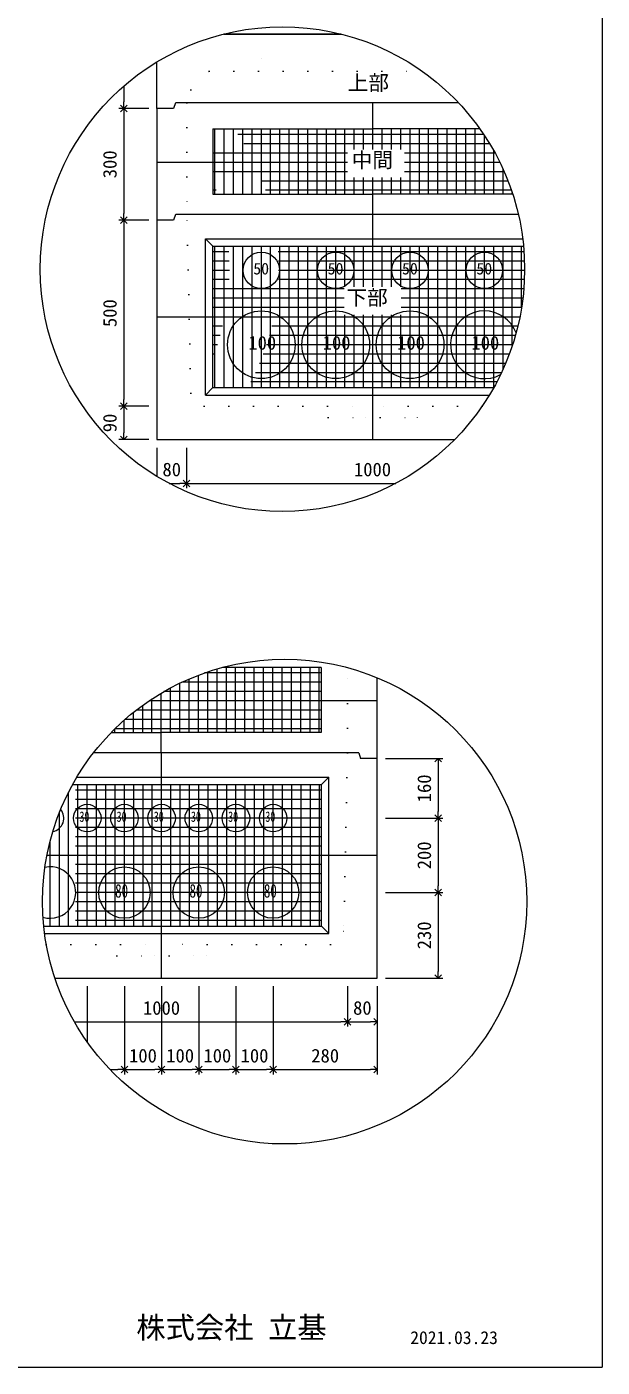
# Model space of a CAD drawing. Units: millimetres, scale not verified. Extents: x -6420 to 6420, y -3088 to 3088.
# Drawn here: x -3826 to -2340, y -2612 to 845 of the extents above; entities that cross this region are included whole.
import ezdxf
from ezdxf.enums import TextEntityAlignment as Align

# ---------------------------------------------------------------- set-up
doc = ezdxf.new("R2010")
doc.units = ezdxf.units.MM
doc.header["$LTSCALE"] = 20
for name, pattern in [('DASHED1', [1.8, 1.2, -0.6]), ('USER2', [50.8, 31.75, -6.35, 6.35, -6.35]), ('USER5', [3.185, 0.01, -3.175])]:
    doc.linetypes.add(name, pattern=pattern)
for name, color, linetype, lineweight in [('0-2_waku', 7, 'Continuous', 18), ('0-3_gaikei', 7, 'Continuous', 18), ('0-4_kakure', 7, 'DASHED1', 5), ('0-5_sunpou', 7, 'Continuous', 5), ('0-7_hole', 7, 'Continuous', 18), ('0-8_uchigawa', 6, 'Continuous', 18), ('0-D_文字１', 7, 'Continuous', 18), ('0-E_コア部分\u3000寸法補助線3', 150, 'USER2', 18), ('0-F_コア部分\u3000寸法補助線2', 150, 'USER2', 18), ('1-0_コア部分\u3000中心補助線', 1, 'Continuous', 18), ('1-1_コア部分\u3000寸法補助線', 7, 'USER2', 5), ('1-2_uchigawa2', 6, 'USER2', 18)]:
    doc.layers.add(name, color=color, linetype=linetype, lineweight=lineweight)
doc.styles.add('ＭＳ ゴシック', font='')
doc.styles.get('ＭＳ ゴシック').set_extended_font_data('MS Gothic')

# ---------------------------------------------------------------- blocks, each defined once
blk = doc.blocks.new('_Open90')
at = {"layer": '0-5_sunpou'}
blk.add_line((0, 0), (-1, 0), dxfattribs=at)
blk.add_lwpolyline([(-0.5, 0.5), (0, 0), (-0.5, -0.5)], dxfattribs=at)

msp = doc.modelspace()

# ---------------------------------------------------------------- linework, layer by layer
at = {"layer": '0-2_waku'}
for p in [(-2340.25, 3087.55), (-6420.25, -2612.45), (-6420.25, -2612.45), (-6420.25, -2612.45), (-6420.25, -2612.45)]:
    msp.add_line(p, (-2340.25, -2612.45), dxfattribs=at)
at = {"layer": '0-3_gaikei'}
for p, q in [((-3317.24, 826.7), (-3245.18, 826.7)), ((-3317.24, 826.7), (-3245.18, 826.7)), ((-3317.24, 826.7), (-3245.18, 826.7)), ((-3014.44, 826.7), (-3317.24, 826.7)), ((-3317.18, 826.7), (-3014.44, 826.7)), ((-3317.18, 826.7), (-3014.44, 826.7)), ((-3489.98, 634.7), (-3489.98, 754.71)), ((-3489.98, 634.7), (-3489.98, -219.7)), ((-3446.78, 634.7), (-3489.98, 634.7)), ((-3446.78, 634.7), (-3489.98, 634.7)), ((-3441.98, 649.1), (-3446.78, 634.7)), ((-2932.36, 649.1), (-3441.16, 649.1)), ((-2711.06, 649.1), (-2933.18, 649.1)), ((-3446.78, 346.7), (-3489.98, 346.7)), ((-3446.78, 346.7), (-3489.98, 346.7)), ((-3441.98, 361.1), (-3446.78, 346.7)), ((-2932.36, 361.1), (-3441.16, 361.1)), ((-2556.77, 361.1), (-2933.18, 361.1)), ((-3489.98, -219.7), (-2721.57, -219.7)), ((-3489.98, -219.7), (-2721.57, -219.7)), ((-3489.98, -219.7), (-2721.57, -219.7)), ((-2921.05, -1311.15), (-2921.05, -833.88)), ((-2969.05, -1027.95), (-2964.25, -1042.35)), ((-2921.05, -1042.35), (-2964.25, -1042.35))]:
    msp.add_line(p, q, dxfattribs=at)
for points in [[(-2969.05, -1027.95), (-3477.85, -1027.95), (-3653.93, -1027.95)], [(-3753.46, -1608.75), (-2921.05, -1608.75), (-2921.05, -1042.35)], [(-3741.27, -1608.75), (-2921.05, -1608.75), (-2921.05, -1042.35)]]:
    msp.add_lwpolyline(points, dxfattribs=at)
at = {"layer": '0-4_kakure', "linetype": 'USER5', "lineweight": 18}
for p, q in [((-3221.18, 826.7), (-3221.18, 842.85)), ((-3221.18, 826.7), (-3221.18, 730.7)), ((-3402.76, 682.7), (-3354.76, 730.7)), ((-3354.76, 730.7), (-2805.06, 730.7)), ((-3402.76, 682.7), (-3412.36, 649.1)), ((-3412.36, 649.1), (-3412.36, 361.1)), ((-3402.45, -99.7), (-3412.36, 361.1)), ((-3402.45, -99.7), (-3368.12, -133.3)), ((-3368.12, -133.3), (-2932.36, -133.3)), ((-3047.56, -162.1), (-3076.36, -133.3)), ((-2650.17, -133.3), (-2932.36, -133.3)), ((-2817.16, -162.1), (-2788.36, -133.3)), ((-3047.56, -162.1), (-2951.56, -162.1)), ((-2951.56, -162.1), (-2947.72, -219.7)), ((-2913.16, -162.1), (-2917, -219.7)), ((-2913.16, -162.1), (-2817.16, -162.1)), ((-2997.84, -1027.95), (-2997.84, -807.77)), ((-2997.84, -1027.95), (-3007.75, -1488.75)), ((-3007.75, -1488.75), (-3042.08, -1522.35)), ((-3775.49, -1522.35), (-3477.84, -1522.35)), ((-3593.04, -1551.15), (-3621.84, -1522.35)), ((-3593.04, -1551.15), (-3497.04, -1551.15)), ((-3497.04, -1551.15), (-3493.2, -1608.75)), ((-3042.08, -1522.35), (-3477.84, -1522.35)), ((-3458.64, -1551.15), (-3462.48, -1608.75)), ((-3458.64, -1551.15), (-3362.64, -1551.15)), ((-3362.64, -1551.15), (-3333.84, -1522.35))]:
    msp.add_line(p, q, dxfattribs=at)
at = {"layer": '0-5_sunpou', "color": 150, "lineweight": 18}
for p, q in [((-3575.73, 692.19), (-3575.73, 651.98)), ((-3511.1, 634.7), (-3588.21, 634.7)), ((-3532.22, 634.7), (-3588.21, 634.7)), ((-3575.73, 617.42), (-3575.73, 363.98)), ((-3511.1, 346.7), (-3588.21, 346.7)), ((-3511.1, 346.7), (-3588.21, 346.7)), ((-3575.73, 329.42), (-3575.73, -116.02)), ((-3511.1, -133.3), (-3588.21, -133.3)), ((-3532.22, -133.3), (-3588.21, -133.3)), ((-3575.73, -150.58), (-3575.73, -202.42)), ((-3511.1, -219.7), (-3588.21, -219.7)), ((-3489.98, -240.82), (-3489.98, -314.44)), ((-3413.18, -240.82), (-3413.18, -344.9)), ((-3413.18, -240.82), (-3413.18, -344.9)), ((-3458.27, -332.42), (-3430.46, -332.42)), ((-3395.9, -332.42), (-2873.42, -332.42)), ((-2899.93, -1042.35), (-2751.51, -1042.35)), ((-2763.99, -1059.63), (-2763.99, -1178.67)), ((-2899.93, -1195.95), (-2751.51, -1195.95)), ((-2899.93, -1195.95), (-2751.51, -1195.95)), ((-2763.99, -1213.23), (-2763.99, -1370.67)), ((-2899.93, -1387.95), (-2751.51, -1387.95)), ((-2899.93, -1387.95), (-2751.51, -1387.95)), ((-2763.99, -1405.23), (-2763.99, -1591.47)), ((-2899.93, -1608.75), (-2751.51, -1608.75)), ((-3669.84, -1629.87), (-3669.84, -1773.61)), ((-3573.84, -1629.87), (-3573.84, -1857.15)), ((-3573.84, -1629.87), (-3573.84, -1857.15)), ((-3477.84, -1629.87), (-3477.84, -1857.15)), ((-3477.84, -1629.87), (-3477.84, -1857.15)), ((-3381.84, -1629.87), (-3381.84, -1857.15)), ((-3381.84, -1629.87), (-3381.84, -1857.15)), ((-3285.84, -1629.87), (-3285.84, -1857.15)), ((-3285.84, -1629.87), (-3285.84, -1857.15)), ((-3189.84, -1629.87), (-3189.84, -1857.15)), ((-3189.84, -1629.87), (-3189.84, -1857.15)), ((-2997.85, -1629.87), (-2997.85, -1733.95)), ((-2997.85, -1629.87), (-2997.85, -1733.95)), ((-2921.05, -1629.87), (-2921.05, -1733.95)), ((-2921.05, -1629.87), (-2921.05, -1857.15)), ((-3703.13, -1721.47), (-3015.13, -1721.47)), ((-2980.57, -1721.47), (-2938.33, -1721.47)), ((-3610.99, -1844.67), (-3591.12, -1844.67)), ((-3556.56, -1844.67), (-3495.12, -1844.67)), ((-3460.56, -1844.67), (-3399.12, -1844.67)), ((-3364.56, -1844.67), (-3303.12, -1844.67)), ((-3268.56, -1844.67), (-3207.12, -1844.67)), ((-3172.56, -1844.67), (-2938.33, -1844.67))]:
    msp.add_line(p, q, dxfattribs=at)
for centre in [(-3165.84, 220.14), (-3160.23, -1411.48)]:
    msp.add_circle(centre, 625.17, dxfattribs=at)
at = {"layer": '0-7_hole'}
for centre, radius in [((-3220.36, 217.1), 47.04), ((-3028.36, 217.1), 47.04), ((-2836.36, 217.1), 47.04), ((-2644.36, 217.1), 47.04), ((-3220.36, 25.1), 87.36), ((-3028.36, 25.1), 87.36), ((-2836.36, 25.1), 87.36), ((-3669.84, -1195.95), 35.52), ((-3573.84, -1195.95), 35.52), ((-3477.84, -1195.95), 35.52), ((-3381.84, -1195.95), 35.52), ((-3285.84, -1195.95), 35.52), ((-3189.84, -1195.95), 35.52), ((-3573.84, -1387.95), 66.24), ((-3381.84, -1387.95), 66.24), ((-3189.84, -1387.95), 66.24)]:
    msp.add_circle(centre, radius, dxfattribs=at)
for centre, radius, start, end in [((-2644.36, 25.1), 87.36, 20.66629, 298.32089), ((-3765.84, -1195.95), 35.52, 281.59033, 39.2294), ((-3765.84, -1387.95), 66.24, 253.99064, 101.55918)]:
    msp.add_arc(centre, radius, start, end, dxfattribs=at)
at = {"layer": '0-8_uchigawa'}
for p, q in [((-3364.36, 298.7), (-3345.16, 279.5)), ((-3364.36, -104.5), (-3364.36, 298.7)), ((-3345.16, 279.5), (-2932.36, 279.5)), ((-3345.16, -85.3), (-3345.16, 279.5)), ((-2932.36, 279.5), (-2543.5, 279.5)), ((-3364.36, -104.5), (-3345.16, -85.3)), ((-3345.16, -85.3), (-2620.37, -85.3)), ((-3364.36, -104.5), (-2631.57, -104.5)), ((-3045.84, -1493.55), (-3045.84, -1090.35)), ((-3065.04, -1474.35), (-3065.04, -1109.55)), ((-3782.23, -1474.35), (-3065.04, -1474.35)), ((-3045.84, -1493.55), (-3065.04, -1474.35)), ((-3779.99, -1493.55), (-3045.84, -1493.55))]:
    msp.add_line(p, q, dxfattribs=at)
for points in [[(-3364.36, 298.7), (-2932.36, 298.7), (-2545.63, 298.7)], [(-3707.66, -1109.55), (-3477.84, -1109.55), (-3065.04, -1109.55), (-3045.84, -1090.35)], [(-3696.62, -1090.35), (-3477.84, -1090.35), (-3045.84, -1090.35)]]:
    msp.add_lwpolyline(points, dxfattribs=at)
at = {"layer": '0-E_コア部分\u3000寸法補助線3'}
for p, q in [((-3340.36, 413.9), (-3340.36, 581.9)), ((-3292.36, 413.9), (-3292.36, 581.9)), ((-3244.36, 413.9), (-3244.36, 581.9)), ((-3196.36, 413.9), (-3196.36, 581.9)), ((-3148.36, 413.9), (-3148.36, 581.9)), ((-3100.36, 413.9), (-3100.36, 581.9)), ((-3052.36, 413.9), (-3052.36, 581.9)), ((-3004.36, 413.9), (-3004.36, 581.9)), ((-2956.36, 528.87), (-2956.36, 581.9)), ((-2908.36, 528.87), (-2908.36, 581.9)), ((-2860.36, 528.87), (-2860.36, 581.9)), ((-2812.36, 413.9), (-2812.36, 581.9)), ((-2764.36, 413.9), (-2764.36, 581.9)), ((-2716.36, 413.9), (-2716.36, 581.9)), ((-2668.36, 413.9), (-2668.36, 581.9)), ((-2997.69, 519.5), (-3345.16, 519.5)), ((-2617.01, 519.5), (-2850.81, 519.5)), ((-2620.36, 413.9), (-2620.36, 525.57)), ((-2997.69, 471.5), (-3345.16, 471.5)), ((-2956.36, 413.9), (-2956.36, 457)), ((-2908.36, 413.9), (-2908.36, 457)), ((-2860.36, 413.9), (-2860.36, 457)), ((-2593.43, 471.5), (-2850.81, 471.5)), ((-2572.36, 413.9), (-2572.36, 416.66)), ((-3340.36, -85.3), (-3340.36, 279.5)), ((-3292.36, -85.3), (-3292.36, 279.5)), ((-3244.36, -85.3), (-3244.36, 279.5)), ((-3196.36, -85.3), (-3196.36, 279.5)), ((-3148.36, -85.3), (-3148.36, 279.5)), ((-3100.36, -85.3), (-3100.36, 279.5)), ((-3052.36, -85.3), (-3052.36, 279.5)), ((-3004.36, 174.47), (-3004.36, 279.5)), ((-2956.36, 174.47), (-2956.36, 279.5)), ((-2908.36, 174.47), (-2908.36, 279.5)), ((-2860.36, 174.47), (-2860.36, 279.5)), ((-2812.36, -85.3), (-2812.36, 279.5)), ((-2764.36, -85.3), (-2764.36, 279.5)), ((-2716.36, -85.3), (-2716.36, 279.5)), ((-2668.36, -85.3), (-2668.36, 279.5)), ((-2620.36, -85.3), (-2620.36, 279.5)), ((-2572.36, 23.62), (-2572.36, 279.5)), ((-2542.29, 265.1), (-3345.16, 265.1)), ((-2540.68, 217.1), (-3345.16, 217.1)), ((-3006.52, 169.1), (-3345.16, 169.1)), ((-2542.76, 169.1), (-2859.64, 169.1)), ((-3006.52, 121.1), (-3345.16, 121.1)), ((-2548.57, 121.1), (-2859.64, 121.1)), ((-2558.21, 73.1), (-3345.16, 73.1)), ((-3004.36, -85.3), (-3004.36, 102.6)), ((-2956.36, -85.3), (-2956.36, 102.6)), ((-2908.36, -85.3), (-2908.36, 102.6)), ((-2860.36, -85.3), (-2860.36, 102.6)), ((-2571.88, 25.1), (-3345.16, 25.1)), ((-2589.85, -22.9), (-3345.16, -22.9)), ((-2612.55, -70.9), (-3345.16, -70.9)), ((-3358.66, -975.15), (-3358.66, -818.64)), ((-3310.66, -975.15), (-3310.66, -807.15)), ((-3262.66, -975.15), (-3262.66, -807.15)), ((-3214.66, -975.15), (-3214.66, -807.15)), ((-3166.66, -975.15), (-3166.66, -807.15)), ((-3118.66, -975.15), (-3118.66, -807.15)), ((-3070.66, -975.15), (-3070.66, -807.15)), ((-3454.66, -975.15), (-3454.66, -859.99)), ((-3406.66, -975.15), (-3406.66, -836.93)), ((-3502.66, -975.15), (-3502.66, -888.44)), ((-3065.86, -869.55), (-3471.92, -869.55)), ((-3550.66, -975.15), (-3550.66, -923.22)), ((-3065.86, -917.55), (-3543.47, -917.55)), ((-3598.66, -975.15), (-3598.66, -965.82)), ((-3065.04, -1123.95), (-3715.36, -1123.95)), ((-3693.84, -1474.35), (-3693.84, -1109.55)), ((-3645.84, -1474.35), (-3645.84, -1109.55)), ((-3597.84, -1474.35), (-3597.84, -1109.55)), ((-3549.84, -1474.35), (-3549.84, -1109.55)), ((-3501.84, -1474.35), (-3501.84, -1109.55)), ((-3453.84, -1474.35), (-3453.84, -1109.55)), ((-3405.84, -1474.35), (-3405.84, -1109.55)), ((-3357.84, -1474.35), (-3357.84, -1109.55)), ((-3309.84, -1474.35), (-3309.84, -1109.55)), ((-3261.84, -1474.35), (-3261.84, -1109.55)), ((-3213.84, -1474.35), (-3213.84, -1109.55)), ((-3165.84, -1474.35), (-3165.84, -1109.55)), ((-3117.84, -1474.35), (-3117.84, -1109.55)), ((-3069.84, -1474.35), (-3069.84, -1109.55)), ((-3065.04, -1171.95), (-3737.69, -1171.95)), ((-3741.84, -1474.35), (-3741.84, -1182.21)), ((-3065.04, -1219.95), (-3755.34, -1219.95)), ((-3065.04, -1267.95), (-3768.7, -1267.95)), ((-3065.04, -1315.95), (-3778.06, -1315.95)), ((-3065.04, -1363.95), (-3783.59, -1363.95)), ((-3065.04, -1411.95), (-3785.4, -1411.95)), ((-3065.04, -1459.95), (-3783.52, -1459.95))]:
    msp.add_line(p, q, dxfattribs=at)
at = {"layer": '0-F_コア部分\u3000寸法補助線2'}
for p, q in [((-3316.36, 413.9), (-3316.36, 581.9)), ((-3268.36, 413.9), (-3268.36, 581.9)), ((-3220.36, 413.9), (-3220.36, 581.9)), ((-3172.36, 413.9), (-3172.36, 581.9)), ((-3076.36, 413.9), (-3076.36, 581.9)), ((-2980.36, 528.87), (-2980.36, 581.9)), ((-2884.36, 528.87), (-2884.36, 581.9)), ((-2788.36, 413.9), (-2788.36, 581.9)), ((-2692.36, 413.9), (-2692.36, 581.9)), ((-2630.8, 543.5), (-3345.16, 543.5)), ((-2980.36, 413.9), (-2980.36, 457)), ((-2884.36, 413.9), (-2884.36, 457)), ((-2596.36, 413.9), (-2596.36, 478.07)), ((-2583.48, 447.5), (-3345.16, 447.5)), ((-3268.36, -85.3), (-3268.36, 279.5)), ((-3220.36, -85.3), (-3220.36, 279.5)), ((-3172.36, -85.3), (-3172.36, 279.5)), ((-3076.36, -85.3), (-3076.36, 279.5)), ((-2980.36, 174.47), (-2980.36, 279.5)), ((-2884.36, 174.47), (-2884.36, 279.5)), ((-2788.36, -85.3), (-2788.36, 279.5)), ((-2692.36, -85.3), (-2692.36, 279.5)), ((-2596.36, -37.79), (-2596.36, 279.5)), ((-2541.02, 241.1), (-3345.16, 241.1)), ((-3006.52, 145.1), (-3345.16, 145.1)), ((-2545.19, 145.1), (-2859.64, 145.1)), ((-2980.36, -85.3), (-2980.36, 102.6)), ((-2884.36, -85.3), (-2884.36, 102.6)), ((-2564.53, 49.1), (-3345.16, 49.1)), ((-2600.58, -46.9), (-3345.16, -46.9)), ((-3334.66, -975.15), (-3334.66, -811.14)), ((-3238.66, -975.15), (-3238.66, -807.15)), ((-3142.66, -975.15), (-3142.66, -807.15)), ((-3430.66, -975.15), (-3430.66, -847.83)), ((-3065.86, -845.55), (-3425.86, -845.55)), ((-3526.66, -975.15), (-3526.66, -904.96)), ((-3065.86, -941.55), (-3572.54, -941.55)), ((-3717.84, -1474.35), (-3717.84, -1128.81)), ((-3621.84, -1474.35), (-3621.84, -1109.55)), ((-3525.84, -1474.35), (-3525.84, -1109.55)), ((-3429.84, -1474.35), (-3429.84, -1109.55)), ((-3333.84, -1474.35), (-3333.84, -1109.55)), ((-3237.84, -1474.35), (-3237.84, -1109.55)), ((-3141.84, -1474.35), (-3141.84, -1109.55)), ((-3065.04, -1147.95), (-3727.14, -1147.95)), ((-3065.04, -1243.95), (-3762.54, -1243.95)), ((-3765.84, -1474.35), (-3765.84, -1256.33)), ((-3065.04, -1339.95), (-3781.3, -1339.95)), ((-3065.04, -1435.95), (-3784.92, -1435.95))]:
    msp.add_line(p, q, dxfattribs=at)
at = {"layer": '1-0_コア部分\u3000中心補助線'}
for p, q in [((-2932.36, 528.87), (-2932.36, 649.1)), ((-2997.69, 495.5), (-3489.98, 495.5)), ((-2604.58, 495.5), (-2850.81, 495.5)), ((-2932.36, 361.1), (-2932.36, 457)), ((-2932.36, 174.47), (-2932.36, 361.1)), ((-3489.16, 97.1), (-2552.9, 97.1)), ((-2932.36, -219.7), (-2932.36, 102.6)), ((-2922.68, -893.55), (-3510.35, -893.55)), ((-3478.66, -1027.95), (-3478.66, -873.49)), ((-3477.84, -1608.75), (-3477.84, -1027.95)), ((-3773.87, -1291.95), (-2921.04, -1291.95))]:
    msp.add_line(p, q, dxfattribs=at)
at = {"layer": '1-1_コア部分\u3000寸法補助線'}
for p, q in [((-2646.06, 567.5), (-3345.16, 567.5)), ((-3316.36, 413.9), (-3316.36, 581.9)), ((-3220.36, 413.9), (-3220.36, 581.9)), ((-3124.36, 413.9), (-3124.36, 581.9)), ((-3028.36, 413.9), (-3028.36, 581.9)), ((-2836.36, 413.9), (-2836.36, 581.9)), ((-2740.36, 413.9), (-2740.36, 581.9)), ((-2644.36, 413.9), (-2644.36, 564.95)), ((-2574.67, 423.5), (-3345.16, 423.5)), ((-3316.36, -85.3), (-3316.36, 279.5)), ((-3220.36, -85.3), (-3220.36, 279.5)), ((-3124.36, -85.3), (-3124.36, 279.5)), ((-3028.36, -85.3), (-3028.36, 279.5)), ((-2836.36, -85.3), (-2836.36, 279.5)), ((-2740.36, -85.3), (-2740.36, 279.5)), ((-2644.36, -85.3), (-2644.36, 279.5)), ((-2548.36, 122.39), (-2548.36, 279.5)), ((-2541.26, 193.1), (-3345.16, 193.1)), ((-2580.3, 1.1), (-3345.16, 1.1)), ((-3382.66, -975.15), (-3382.66, -827.22)), ((-3065.86, -821.55), (-3367.16, -821.55)), ((-3286.66, -975.15), (-3286.66, -807.15)), ((-3190.66, -975.15), (-3190.66, -807.15)), ((-3094.66, -975.15), (-3094.66, -807.15)), ((-3065.86, -965.55), (-3598.39, -965.55)), ((-3574.66, -975.15), (-3574.66, -943.42)), ((-3669.84, -1474.35), (-3669.84, -1109.55)), ((-3573.84, -1474.35), (-3573.84, -1109.55)), ((-3381.84, -1474.35), (-3381.84, -1109.55)), ((-3285.84, -1474.35), (-3285.84, -1109.55)), ((-3189.84, -1474.35), (-3189.84, -1109.55)), ((-3093.84, -1474.35), (-3093.84, -1109.55)), ((-3065.04, -1195.95), (-3747.07, -1195.95)), ((-3765.84, -1474.35), (-3765.84, -1256.33)), ((-3065.04, -1387.95), (-3784.96, -1387.95))]:
    msp.add_line(p, q, dxfattribs=at)
at = {"layer": '1-2_uchigawa2'}
for p, q in [((-3345.16, 581.9), (-2932.36, 581.9)), ((-3345.16, 581.9), (-3345.16, 413.9)), ((-2655.97, 581.9), (-2932.36, 581.9)), ((-3345.16, 413.9), (-2932.36, 413.9)), ((-2571.46, 413.9), (-2932.36, 413.9)), ((-3065.86, -807.15), (-3320.3, -807.15)), ((-3065.86, -807.15), (-3065.86, -975.15)), ((-3607.95, -975.15), (-3478.66, -975.15)), ((-3065.86, -975.15), (-3478.66, -975.15))]:
    msp.add_line(p, q, dxfattribs=at)

# ---------------------------------------------------------------- block references
at = {"layer": '0-5_sunpou', "xscale": 17.28, "yscale": 17.28}
for p, rotation in [((-3575.73, 634.7), 270), ((-3575.73, 634.7), 90), ((-3575.73, 346.7), 270), ((-3575.73, 346.7), 90), ((-3575.73, -133.3), 270), ((-3575.73, -133.3), 90), ((-3575.73, -219.7), 270), ((-3413.18, -332.42), 180), ((-2763.99, -1042.35), 90), ((-2763.99, -1195.95), 270), ((-2763.99, -1195.95), 90), ((-2763.99, -1387.95), 270), ((-2763.99, -1387.95), 90), ((-2763.99, -1608.75), 270), ((-2997.85, -1721.47), 180), ((-3573.84, -1844.67), 180), ((-3477.84, -1844.67), 180), ((-3381.84, -1844.67), 180), ((-3285.84, -1844.67), 180), ((-3189.84, -1844.67), 180)]:
    msp.add_blockref('_Open90', p, dxfattribs=dict(at, rotation=rotation))
for p in [(-3413.18, -332.42), (-2997.85, -1721.47), (-2921.05, -1721.47), (-3573.84, -1844.67), (-3477.84, -1844.67), (-3381.84, -1844.67), (-3285.84, -1844.67), (-3189.84, -1844.67), (-2921.05, -1844.67)]:
    msp.add_blockref('_Open90', p, dxfattribs=at)

# ---------------------------------------------------------------- texts
at = {"layer": '0-5_sunpou', "style": 'ＭＳ ゴシック'}
for s, p in [('300', (-3583.41, 454.7)), ('500', (-3583.41, 70.7)), ('90', (-3583.41, -200.5)), ('160', (-2771.67, -1155.15)), ('200', (-2771.67, -1327.95)), ('230', (-2771.67, -1534.35))]:
    msp.add_text(s, height=35.19, rotation=90, dxfattribs=at).set_placement(p, align=Align.BOTTOM_LEFT)
for s, p in [('80', (-3475.58, -324.74)), ('1000', (-2981.18, -324.74)), ('1000', (-3525.85, -1713.79)), ('80', (-2983.45, -1713.79)), ('100', (-3561.84, -1836.99)), ('100', (-3465.84, -1836.99)), ('100', (-3369.84, -1836.99)), ('100', (-3273.84, -1836.99)), ('280', (-3091.44, -1836.99))]:
    msp.add_text(s, height=35.19, dxfattribs=at).set_placement(p, align=Align.BOTTOM_LEFT)
at = {"layer": '0-D_文字１', "style": 'ＭＳ ゴシック'}
for s, height, p in [('上部', 39.1, (-2997.44, 669.85)), ('中間', 39.1, (-2987.14, 470.56)), ('50', 29.91, (-3241.09, 197.57)), ('50', 29.91, (-3049.09, 197.57)), ('50', 29.91, (-2857.09, 197.57)), ('50', 29.91, (-2665.09, 197.57)), ('下部', 39.1, (-3000.78, 115.56)), ('100', 35.19, (-3253.91, 1.89)), ('100', 35.19, (-3061.91, 1.89)), ('100', 35.19, (-2869.91, 1.89)), ('100', 35.19, (-2677.91, 1.89)), ('株式会社 立基', 55.43, (-3543.22, -2554.47)), ('2021.03.23', 33.26, (-2835.87, -2562.75))]:
    msp.add_text(s, height=height, dxfattribs=at).set_placement(p, align=Align.BOTTOM_LEFT)
at = {"layer": '0-D_文字１', "style": 'ＭＳ ゴシック', "width": 0.7}
for s, height, p in [('30', 26.92, (-3690.01, -1213.75)), ('30', 26.92, (-3594.01, -1213.75)), ('30', 26.92, (-3498.01, -1213.75)), ('30', 26.92, (-3402.01, -1213.75)), ('30', 26.92, (-3306.01, -1213.75)), ('30', 26.92, (-3210.01, -1213.75)), ('80', 35.19, (-3597.91, -1411.65)), ('80', 35.19, (-3405.91, -1411.65)), ('80', 35.19, (-3213.91, -1411.65))]:
    msp.add_text(s, height=height, dxfattribs=at).set_placement(p, align=Align.BOTTOM_LEFT)

doc.saveas('drawing.dxf')
